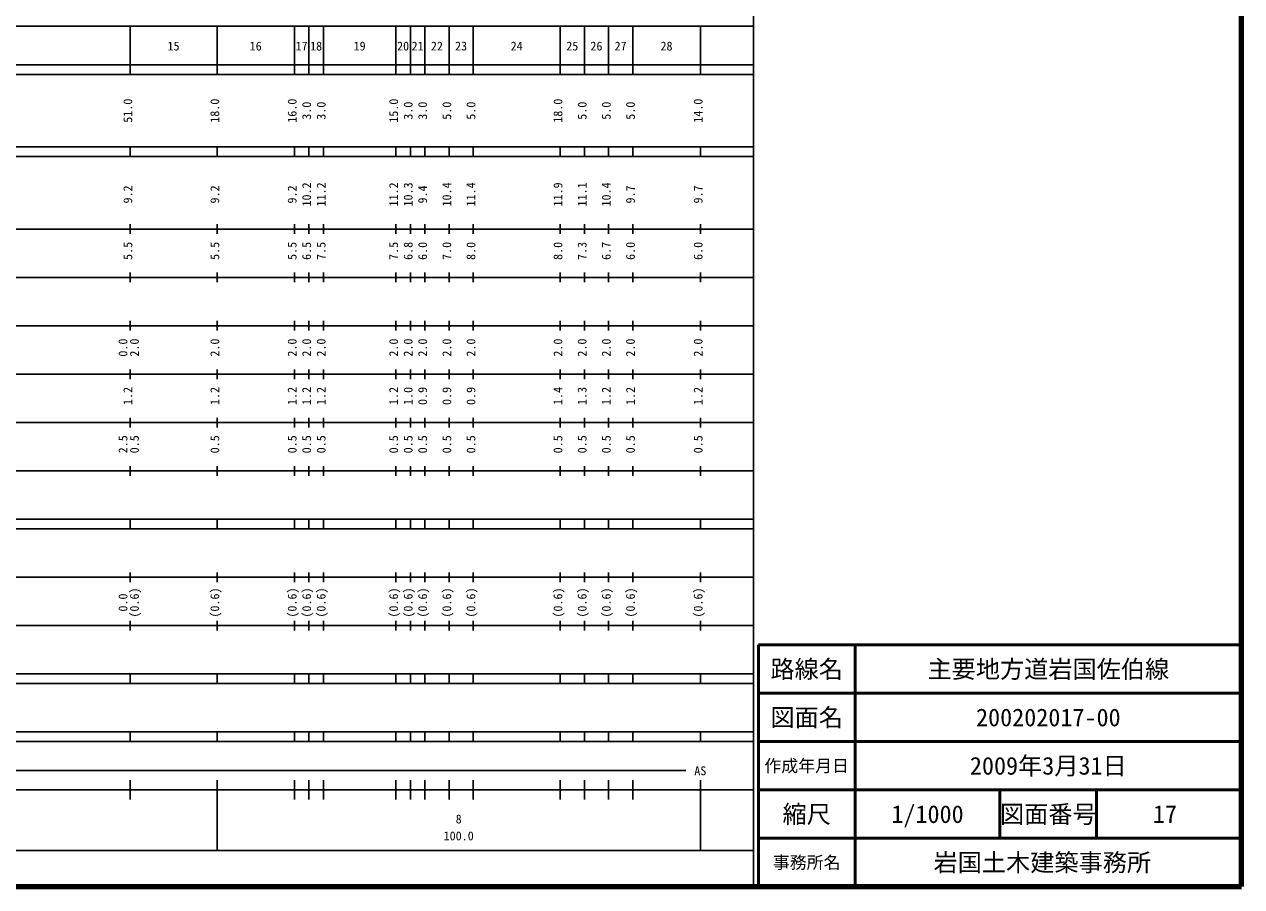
# Model space of a CAD drawing. Units: millimetres on the paper, enlarged 1000 times. Extents: x 40000 to 680000, y 20000 to 380000.
# Drawn here: x 428132 to 680000, y 20000 to 198357 of the extents above; entities that cross this region are included whole.
import ezdxf
from ezdxf.enums import TextEntityAlignment as Align

# ---------------------------------------------------------------- set-up
doc = ezdxf.new("R2010")
doc.units = ezdxf.units.MM
doc.header["$LTSCALE"] = 1000
for name, color, linetype, lineweight in [('M-TTL', 2, 'Continuous', 140), ('M-TTL-BAND', 7, 'Continuous', 25), ('M-TTL-FRAM', 2, 'Continuous', 50), ('M-TTL-LINE', 7, 'Continuous', 50)]:
    doc.layers.add(name, color=color, linetype=linetype, lineweight=lineweight)
doc.layers.add('M-TTL-TXT', color=7, linetype='Continuous')
doc.styles.add('ＭＳ ゴシック', font='')
doc.styles.get('ＭＳ ゴシック').set_extended_font_data('MS Gothic')

msp = doc.modelspace()

# ---------------------------------------------------------------- linework, layer by layer
at = {"layer": 'M-TTL'}
for p, q in [((680000, 20000), (680000, 380000)), ((40000, 20000), (680000, 20000))]:
    msp.add_line(p, q, dxfattribs=at)
at = {"layer": 'M-TTL-BAND'}
for p, q in [((579000, 20000), (579000, 370000)), ((68000, 198000), (579000, 198000)), ((450000, 188000), (450000, 198000)), ((468000, 188000), (468000, 198000)), ((484000, 188000), (484000, 198000)), ((487000, 188000), (487000, 198000)), ((490000, 188000), (490000, 198000)), ((505000, 188000), (505000, 198000)), ((508000, 188000), (508000, 198000)), ((511000, 188000), (511000, 198000)), ((516000, 188000), (516000, 198000)), ((521000, 188000), (521000, 198000)), ((539000, 188000), (539000, 198000)), ((544000, 188000), (544000, 198000)), ((549000, 188000), (549000, 198000)), ((554000, 188000), (554000, 198000)), ((568000, 188000), (568000, 198000)), ((40000, 190000), (579000, 190000)), ((40000, 188000), (579000, 188000)), ((40000, 173000), (579000, 173000)), ((450000, 171000), (450000, 173000)), ((468000, 171000), (468000, 173000)), ((484000, 171000), (484000, 173000)), ((487000, 171000), (487000, 173000)), ((490000, 171000), (490000, 173000)), ((505000, 171000), (505000, 173000)), ((508000, 171000), (508000, 173000)), ((511000, 171000), (511000, 173000)), ((516000, 171000), (516000, 173000)), ((521000, 171000), (521000, 173000)), ((539000, 171000), (539000, 173000)), ((544000, 171000), (544000, 173000)), ((549000, 171000), (549000, 173000)), ((554000, 171000), (554000, 173000)), ((568000, 171000), (568000, 173000)), ((40000, 171000), (579000, 171000)), ((450000, 155000), (450000, 157000)), ((468000, 155000), (468000, 157000)), ((484000, 155000), (484000, 157000)), ((487000, 155000), (487000, 157000)), ((490000, 155000), (490000, 157000)), ((505000, 155000), (505000, 157000)), ((508000, 155000), (508000, 157000)), ((511000, 155000), (511000, 157000)), ((516000, 155000), (516000, 157000)), ((521000, 155000), (521000, 157000)), ((539000, 155000), (539000, 157000)), ((544000, 155000), (544000, 157000)), ((549000, 155000), (549000, 157000)), ((554000, 155000), (554000, 157000)), ((568000, 155000), (568000, 157000)), ((40000, 156000), (579000, 156000)), ((450000, 145000), (450000, 147000)), ((468000, 145000), (468000, 147000)), ((484000, 145000), (484000, 147000)), ((487000, 145000), (487000, 147000)), ((490000, 145000), (490000, 147000)), ((505000, 145000), (505000, 147000)), ((508000, 145000), (508000, 147000)), ((511000, 145000), (511000, 147000)), ((516000, 145000), (516000, 147000)), ((521000, 145000), (521000, 147000)), ((539000, 145000), (539000, 147000)), ((544000, 145000), (544000, 147000)), ((549000, 145000), (549000, 147000)), ((554000, 145000), (554000, 147000)), ((568000, 145000), (568000, 147000)), ((46000, 146000), (579000, 146000)), ((450000, 135000), (450000, 137000)), ((468000, 135000), (468000, 137000)), ((484000, 135000), (484000, 137000)), ((487000, 135000), (487000, 137000)), ((490000, 135000), (490000, 137000)), ((505000, 135000), (505000, 137000)), ((508000, 135000), (508000, 137000)), ((511000, 135000), (511000, 137000)), ((516000, 135000), (516000, 137000)), ((521000, 135000), (521000, 137000)), ((539000, 135000), (539000, 137000)), ((544000, 135000), (544000, 137000)), ((549000, 135000), (549000, 137000)), ((554000, 135000), (554000, 137000)), ((568000, 135000), (568000, 137000)), ((52000, 136000), (579000, 136000)), ((46000, 126000), (579000, 126000)), ((450000, 125000), (450000, 127000)), ((468000, 125000), (468000, 127000)), ((484000, 125000), (484000, 127000)), ((487000, 125000), (487000, 127000)), ((490000, 125000), (490000, 127000)), ((505000, 125000), (505000, 127000)), ((508000, 125000), (508000, 127000)), ((511000, 125000), (511000, 127000)), ((516000, 125000), (516000, 127000)), ((521000, 125000), (521000, 127000)), ((539000, 125000), (539000, 127000)), ((544000, 125000), (544000, 127000)), ((549000, 125000), (549000, 127000)), ((554000, 125000), (554000, 127000)), ((568000, 125000), (568000, 127000)), ((52000, 116000), (579000, 116000)), ((450000, 115000), (450000, 117000)), ((468000, 115000), (468000, 117000)), ((484000, 115000), (484000, 117000)), ((487000, 115000), (487000, 117000)), ((490000, 115000), (490000, 117000)), ((505000, 115000), (505000, 117000)), ((508000, 115000), (508000, 117000)), ((511000, 115000), (511000, 117000)), ((516000, 115000), (516000, 117000)), ((521000, 115000), (521000, 117000)), ((539000, 115000), (539000, 117000)), ((544000, 115000), (544000, 117000)), ((549000, 115000), (549000, 117000)), ((554000, 115000), (554000, 117000)), ((568000, 115000), (568000, 117000)), ((46000, 106000), (579000, 106000)), ((450000, 105000), (450000, 107000)), ((468000, 105000), (468000, 107000)), ((484000, 105000), (484000, 107000)), ((487000, 105000), (487000, 107000)), ((490000, 105000), (490000, 107000)), ((505000, 105000), (505000, 107000)), ((508000, 105000), (508000, 107000)), ((511000, 105000), (511000, 107000)), ((516000, 105000), (516000, 107000)), ((521000, 105000), (521000, 107000)), ((539000, 105000), (539000, 107000)), ((544000, 105000), (544000, 107000)), ((549000, 105000), (549000, 107000)), ((554000, 105000), (554000, 107000)), ((568000, 105000), (568000, 107000)), ((40000, 96000), (579000, 96000)), ((450000, 94000), (450000, 96000)), ((468000, 94000), (468000, 96000)), ((484000, 94000), (484000, 96000)), ((487000, 94000), (487000, 96000)), ((490000, 94000), (490000, 96000)), ((505000, 94000), (505000, 96000)), ((508000, 94000), (508000, 96000)), ((511000, 94000), (511000, 96000)), ((516000, 94000), (516000, 96000)), ((521000, 94000), (521000, 96000)), ((539000, 94000), (539000, 96000)), ((544000, 94000), (544000, 96000)), ((549000, 94000), (549000, 96000)), ((554000, 94000), (554000, 96000)), ((568000, 94000), (568000, 96000)), ((40000, 94000), (579000, 94000)), ((49000, 84000), (579000, 84000)), ((450000, 83000), (450000, 85000)), ((468000, 83000), (468000, 85000)), ((484000, 83000), (484000, 85000)), ((487000, 83000), (487000, 85000)), ((490000, 83000), (490000, 85000)), ((505000, 83000), (505000, 85000)), ((508000, 83000), (508000, 85000)), ((511000, 83000), (511000, 85000)), ((516000, 83000), (516000, 85000)), ((521000, 83000), (521000, 85000)), ((539000, 83000), (539000, 85000)), ((544000, 83000), (544000, 85000)), ((549000, 83000), (549000, 85000)), ((554000, 83000), (554000, 85000)), ((568000, 83000), (568000, 85000)), ((40000, 74000), (579000, 74000)), ((450000, 73000), (450000, 75000)), ((468000, 73000), (468000, 75000)), ((484000, 73000), (484000, 75000)), ((487000, 73000), (487000, 75000)), ((490000, 73000), (490000, 75000)), ((505000, 73000), (505000, 75000)), ((508000, 73000), (508000, 75000)), ((511000, 73000), (511000, 75000)), ((516000, 73000), (516000, 75000)), ((521000, 73000), (521000, 75000)), ((539000, 73000), (539000, 75000)), ((544000, 73000), (544000, 75000)), ((549000, 73000), (549000, 75000)), ((554000, 73000), (554000, 75000)), ((568000, 73000), (568000, 75000)), ((40000, 64000), (579000, 64000)), ((450000, 62000), (450000, 64000)), ((468000, 62000), (468000, 64000)), ((484000, 62000), (484000, 64000)), ((487000, 62000), (487000, 64000)), ((490000, 62000), (490000, 64000)), ((505000, 62000), (505000, 64000)), ((508000, 62000), (508000, 64000)), ((511000, 62000), (511000, 64000)), ((516000, 62000), (516000, 64000)), ((521000, 62000), (521000, 64000)), ((539000, 62000), (539000, 64000)), ((544000, 62000), (544000, 64000)), ((549000, 62000), (549000, 64000)), ((554000, 62000), (554000, 64000)), ((568000, 62000), (568000, 64000)), ((40000, 62000), (579000, 62000)), ((40000, 52000), (579000, 52000)), ((450000, 50000), (450000, 52000)), ((468000, 50000), (468000, 52000)), ((484000, 50000), (484000, 52000)), ((487000, 50000), (487000, 52000)), ((490000, 50000), (490000, 52000)), ((505000, 50000), (505000, 52000)), ((508000, 50000), (508000, 52000)), ((511000, 50000), (511000, 52000)), ((516000, 50000), (516000, 52000)), ((521000, 50000), (521000, 52000)), ((539000, 50000), (539000, 52000)), ((544000, 50000), (544000, 52000)), ((549000, 50000), (549000, 52000)), ((554000, 50000), (554000, 52000)), ((568000, 50000), (568000, 52000)), ((40000, 50000), (579000, 50000)), ((71000, 44000), (565000, 44000)), ((450000, 38000), (450000, 42000)), ((468000, 27500), (468000, 42000)), ((484000, 38000), (484000, 42000)), ((487000, 38000), (487000, 42000)), ((490000, 38000), (490000, 42000)), ((505000, 38000), (505000, 42000)), ((508000, 38000), (508000, 42000)), ((511000, 38000), (511000, 42000)), ((516000, 38000), (516000, 42000)), ((521000, 38000), (521000, 42000)), ((539000, 38000), (539000, 42000)), ((544000, 38000), (544000, 42000)), ((549000, 38000), (549000, 42000)), ((554000, 38000), (554000, 42000)), ((568000, 27500), (568000, 42000)), ((40000, 40000), (579000, 40000)), ((68000, 27500), (579000, 27500))]:
    msp.add_line(p, q, dxfattribs=at)
at = {"layer": 'M-TTL-FRAM'}
for p, q in [((680000, 70000), (580000, 70000)), ((580000, 70000), (580000, 20000))]:
    msp.add_line(p, q, dxfattribs=at)
at = {"layer": 'M-TTL-LINE'}
for p, q in [((600000, 70000), (600000, 20000)), ((680000, 60000), (580000, 60000)), ((680000, 50000), (580000, 50000)), ((680000, 40000), (580000, 40000)), ((630000, 40000), (630000, 30000)), ((650000, 40000), (650000, 30000)), ((680000, 30000), (580000, 30000))]:
    msp.add_line(p, q, dxfattribs=at)

# ---------------------------------------------------------------- texts
at = {"layer": 'M-TTL-BAND', "style": 'ＭＳ ゴシック'}
for s, p in [('15', (459000, 192405)), ('16', (476000, 192405)), ('17', (485500, 192405)), ('18', (488500, 192405)), ('19', (497500, 192405)), ('20', (506500, 192405)), ('21', (509500, 192405)), ('22', (513500, 192405)), ('23', (518500, 192405)), ('24', (530000, 192405)), ('25', (541500, 192405)), ('26', (546500, 192405)), ('27', (551500, 192405)), ('28', (561000, 192405)), ('AS', (568000, 42500)), ('8', (518000, 32523)), ('100.0', (518000, 29033))]:
    msp.add_text(s, height=1833, dxfattribs=at).set_placement(p, align=Align.BOTTOM_CENTER)
for s, p in [('51.0', (451000, 180500)), ('18.0', (469000, 180500)), ('16.0', (485000, 180500)), ('3.0', (488000, 180500)), ('3.0', (491000, 180500)), ('15.0', (506000, 180500)), ('3.0', (509000, 180500)), ('3.0', (512000, 180500)), ('5.0', (517000, 180500)), ('5.0', (522000, 180500)), ('18.0', (540000, 180500)), ('5.0', (545000, 180500)), ('5.0', (550000, 180500)), ('5.0', (555000, 180500)), ('14.0', (569000, 180500)), ('9.2', (451000, 163174)), ('9.2', (469000, 163174)), ('9.2', (485000, 163174)), ('10.2', (488000, 163174)), ('11.2', (491000, 163174)), ('11.2', (506000, 163174)), ('10.3', (509000, 163174)), ('9.4', (512000, 163174)), ('10.4', (517000, 163174)), ('11.4', (522000, 163174)), ('11.9', (540000, 163174)), ('11.1', (545000, 163174)), ('10.4', (550000, 163174)), ('9.7', (555000, 163174)), ('9.7', (569000, 163174)), ('5.5', (451000, 151500)), ('5.5', (469000, 151500)), ('5.5', (485000, 151500)), ('6.5', (488000, 151500)), ('7.5', (491000, 151500)), ('7.5', (506000, 151500)), ('6.8', (509000, 151500)), ('6.0', (512000, 151500)), ('7.0', (517000, 151500)), ('8.0', (522000, 151500)), ('8.0', (540000, 151500)), ('7.3', (545000, 151500)), ('6.7', (550000, 151500)), ('6.0', (555000, 151500)), ('6.0', (569000, 151500)), ('0.0', (450000, 131500)), ('2.0', (452370, 131500)), ('2.0', (469000, 131500)), ('2.0', (485000, 131500)), ('2.0', (488000, 131500)), ('2.0', (491000, 131500)), ('2.0', (506000, 131500)), ('2.0', (509000, 131500)), ('2.0', (512000, 131500)), ('2.0', (517000, 131500)), ('2.0', (522000, 131500)), ('2.0', (540000, 131500)), ('2.0', (545000, 131500)), ('2.0', (550000, 131500)), ('2.0', (555000, 131500)), ('2.0', (569000, 131500)), ('1.2', (451000, 121500)), ('1.2', (469000, 121500)), ('1.2', (485000, 121500)), ('1.2', (488000, 121500)), ('1.2', (491000, 121500)), ('1.2', (506000, 121500)), ('1.0', (509000, 121500)), ('0.9', (512000, 121500)), ('0.9', (517000, 121500)), ('0.9', (522000, 121500)), ('1.4', (540000, 121500)), ('1.3', (545000, 121500)), ('1.2', (550000, 121500)), ('1.2', (555000, 121500)), ('1.2', (569000, 121500)), ('2.5', (450000, 111500)), ('0.5', (452370, 111500)), ('0.5', (469000, 111500)), ('0.5', (485000, 111500)), ('0.5', (488000, 111500)), ('0.5', (491000, 111500)), ('0.5', (506000, 111500)), ('0.5', (509000, 111500)), ('0.5', (512000, 111500)), ('0.5', (517000, 111500)), ('0.5', (522000, 111500)), ('0.5', (540000, 111500)), ('0.5', (545000, 111500)), ('0.5', (550000, 111500)), ('0.5', (555000, 111500)), ('0.5', (569000, 111500)), ('(0.6)', (452370, 78764)), ('(0.6)', (469000, 78764)), ('(0.6)', (485000, 78764)), ('(0.6)', (488000, 78764)), ('(0.6)', (491000, 78764)), ('(0.6)', (506000, 78764)), ('(0.6)', (509000, 78764)), ('(0.6)', (512000, 78764)), ('(0.6)', (517000, 78764)), ('(0.6)', (522000, 78764)), ('(0.6)', (540000, 78764)), ('(0.6)', (545000, 78764)), ('(0.6)', (550000, 78764)), ('(0.6)', (555000, 78764)), ('(0.6)', (569000, 78764)), ('0.0', (450000, 78764))]:
    msp.add_text(s, height=1833, rotation=90, dxfattribs=at).set_placement(p, align=Align.BOTTOM_CENTER)
at = {"layer": 'M-TTL-TXT', "style": 'ＭＳ ゴシック'}
for s, height, p in [('路線名', 3666, (590000, 65000)), ('路線名', 3666, (590000, 65000)), ('主要地方道岩国佐伯線', 3666, (640000, 65000)), ('図面名', 3666, (590000, 55000)), ('図面名', 3666, (590000, 55000)), ('200202017-00', 3666, (640000, 55000)), ('作成年月日', 2566, (590000, 45000)), ('作成年月日', 2566, (590000, 45000)), ('2009年3月31日', 3666, (640000, 45000)), ('縮尺', 3666, (590000, 35000)), ('縮尺', 3666, (590000, 35000)), ('1/1000', 3666, (615000, 35000)), ('図面番号', 3666, (640000, 35000)), ('図面番号', 3666, (640000, 35000)), ('17', 3666, (664125, 35000)), ('事務所名', 2566, (590000, 25000)), ('事務所名', 2566, (590000, 25000)), ('岩国土木建築事務所 ', 3666, (640000, 25000))]:
    msp.add_text(s, height=height, dxfattribs=at).set_placement(p, align=Align.MIDDLE_CENTER)

doc.saveas('drawing.dxf')
